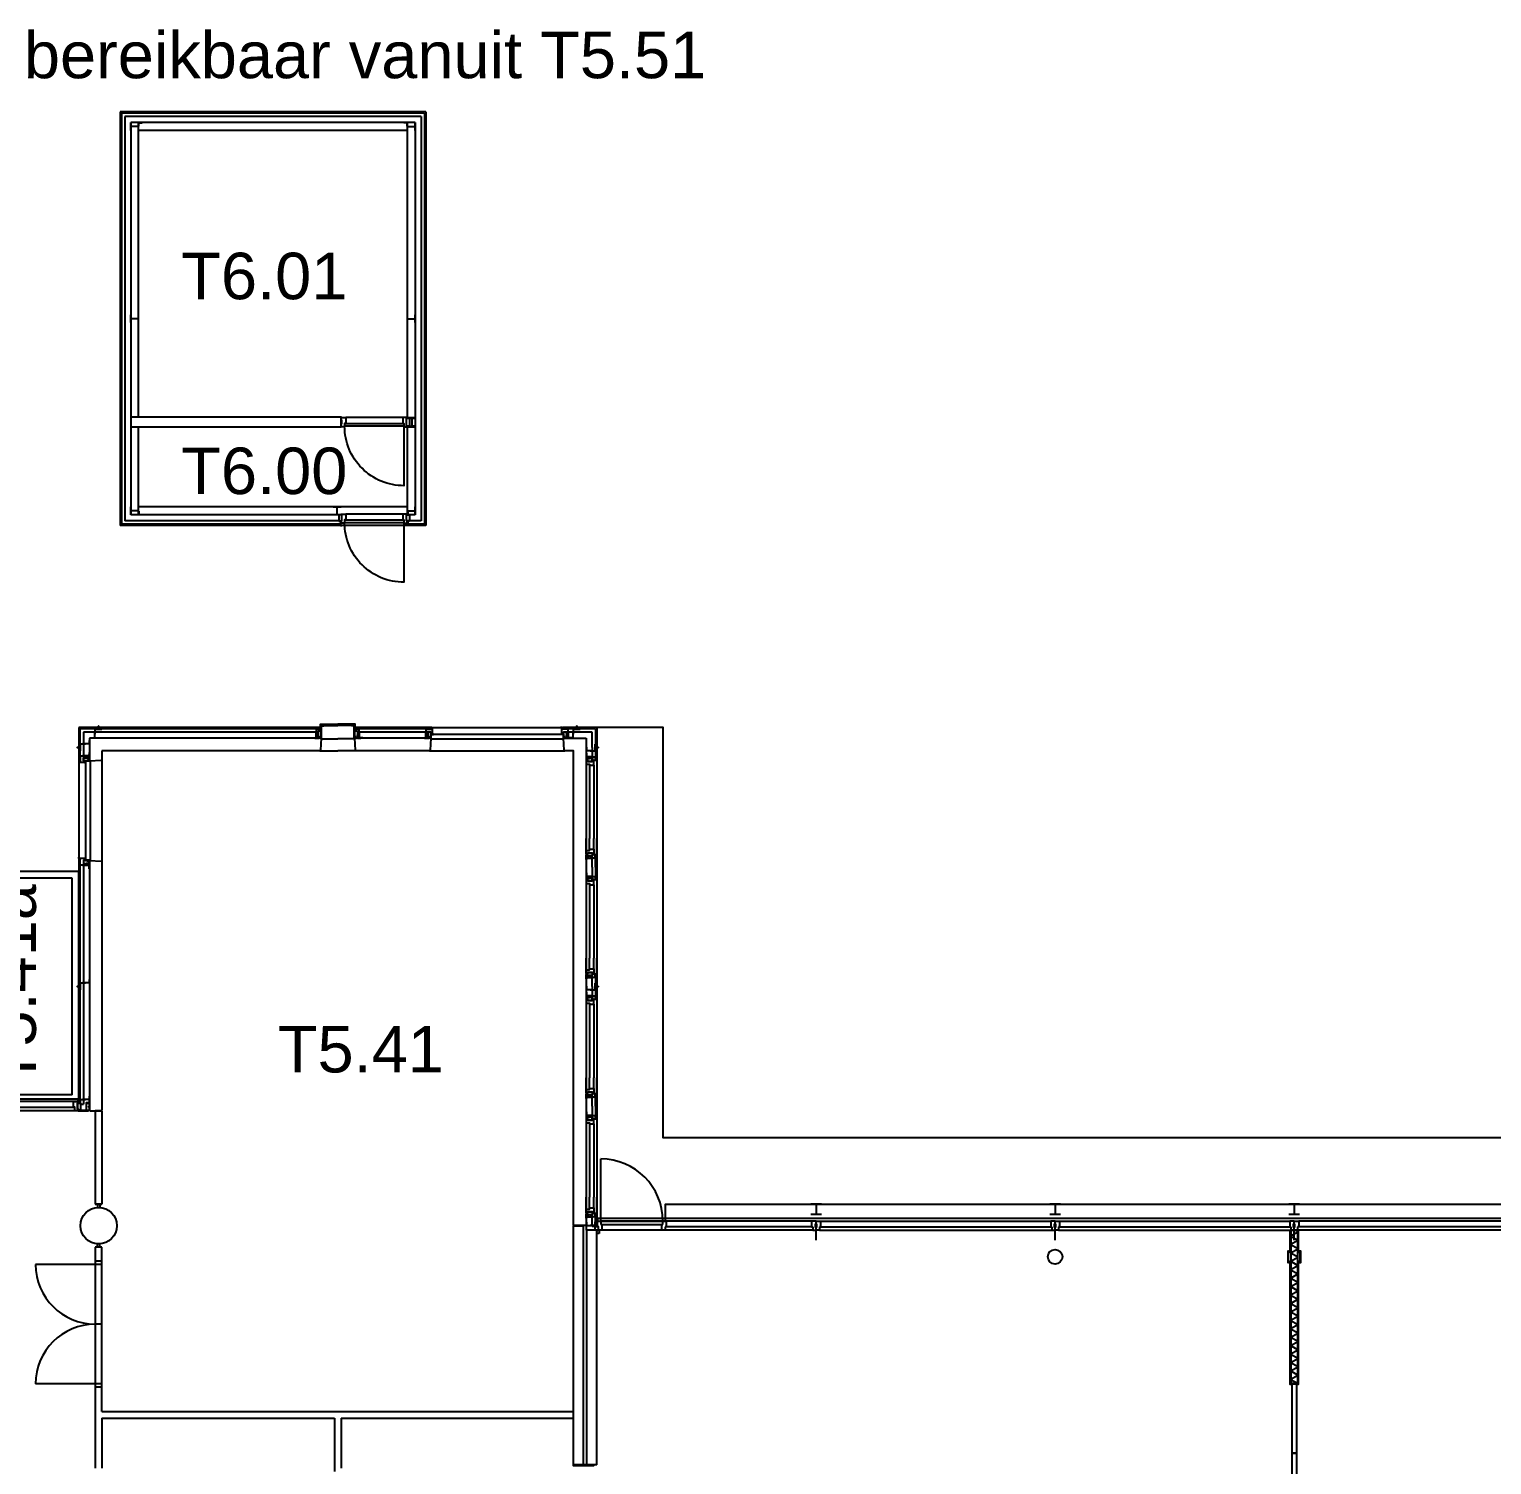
# Model space of a CAD drawing. Header units: millimetres. Extents: x 36149 to 140291, y 28900 to 90465.
# Drawn here: x 58579 to 80597, y 68850 to 90465 of the extents above; entities that cross this region are included whole.
import ezdxf
from ezdxf.enums import TextEntityAlignment as Align

# ---------------------------------------------------------------- set-up
doc = ezdxf.new("R2010")
doc.units = ezdxf.units.MM
doc.layers.get('0').update_dxf_attribs({"linetype": 'CONTINUOUS'})
for name, color, linetype in [('AL21----_BUITENWAND', 3, 'CONTINUOUS'), ('AL2100_BUITENWANDEN', 3, 'CONTINUOUS'), ('AL2200_BINNENWANDEN', 2, 'CONTINUOUS'), ('AL2400_TRAPPEN', 1, 'CONTINUOUS'), ('AL28----_KONSTRUKTIES', 3, 'CONTINUOUS'), ('AL2800_KONSTRUKTIES', 1, 'CONTINUOUS'), ('AL31----_BUITENKOZIJN', 1, 'CONTINUOUS'), ('AL3100_BUITENWANDOPENINGEN', 1, 'CONTINUOUS'), ('AL3200_BINNENWANDOPENINGEN', 1, 'CONTINUOUS'), ('AL3500_TOEBEHOREN-KOZIJNEN', 1, 'CONTINUOUS'), ('AL4600_RUIMTENUMMERS', 2, 'CONTINUOUS')]:
    doc.layers.add(name, color=color, linetype=linetype)
doc.styles.add('Arial', font='arial.ttf')

# ---------------------------------------------------------------- blocks, each defined once
blk = doc.blocks.new('AH28HA16')
for points in [[(-80, 76), (80, 76)], [(0, -76), (0, 76)], [(-80, -76), (80, -76)]]:
    blk.add_lwpolyline(points)
blk = doc.blocks.new('MERK-E')
at = {"layer": 'AL2800_KONSTRUKTIES'}
blk.add_line((-3600, -1730.5), (-3600, -1580.5), dxfattribs=at)
at = {"layer": 'AL3100_BUITENWANDOPENINGEN'}
for p, q in [((-6840, -1730.5), (-3650, -1730.5)), ((-3650, -1781.5), (-3650, -1730.5)), ((-3650, -1730.5), (-3600, -1730.5)), ((-3600, -1730.5), (-3600, -1770.5)), ((-3550, -1730.5), (-3600, -1730.5)), ((-3550, -1730.5), (-1327, -1730.5)), ((-3550, -1781.5), (-3550, -1730.5)), ((-1327, -1730.5), (-1277, -1730.5)), ((-1327, -1781.5), (-1327, -1730.5)), ((-377, -1730.5), (-1277, -1730.5)), ((-1277, -1730.5), (-1277, -1818.5)), ((-6890, -1869.5), (-6890, -1910.5)), ((-310, -1910.5), (-6890, -1910.5)), ((-6823, -1781.5), (-3667, -1781.5)), ((-6823, -1869.5), (-3667, -1869.5)), ((-3667, -1869.5), (-3667, -1781.5)), ((-3667, -1781.5), (-3650, -1781.5)), ((-3600, -1869.5), (-3667, -1869.5)), ((-3610, -1770.5), (-3600, -1770.5)), ((-3610, -1770.5), (-3610, -1829.5)), ((-3600, -1829.5), (-3610, -1829.5)), ((-3590, -1770.5), (-3600, -1770.5)), ((-3600, -1829.5), (-3600, -1869.5)), ((-3600, -1829.5), (-3590, -1829.5)), ((-3600, -1869.5), (-3533, -1869.5)), ((-3590, -1770.5), (-3590, -1829.5)), ((-3533, -1781.5), (-3550, -1781.5)), ((-3533, -1781.5), (-1344, -1781.5)), ((-3533, -1869.5), (-3533, -1781.5)), ((-3533, -1869.5), (-1344, -1869.5)), ((-1344, -1781.5), (-1327, -1781.5)), ((-1344, -1869.5), (-1344, -1781.5)), ((-1294, -1869.5), (-1344, -1869.5)), ((-1277, -1818.5), (-1294, -1818.5)), ((-1294, -1818.5), (-1294, -1869.5)), ((-360, -1869.5), (-1294, -1869.5)), ((-377, -1818.5), (-1277, -1818.5)), ((-360, -1869.5), (-360, -2803.5)), ((-310, -1869.5), (-310, -1910.5))]:
    blk.add_line(p, q, dxfattribs=at)
blk.add_arc((-360, -1869.5), 934, 180, 270, dxfattribs=at)
blk = doc.blocks.new('23-1')
for p, q in [((-42.5, -279.5), (-22.5, -300)), ((-42.5, -300), (-22.5, -279.5)), ((-42.5, -279.5), (-42.5, -300)), ((-22.5, -279.5), (-22.5, -300)), ((-15, -282), (-15, -300)), ((15, -282), (15, -300)), ((22.5, -279.5), (22.5, -300)), ((42.5, -279.5), (22.5, -300)), ((22.5, -279.5), (42.5, -300)), ((42.5, -222.5), (62.5, -222.5)), ((42.5, -279.5), (42.5, -300))]:
    blk.add_line(p, q)
for points in [[(50, -200), (50, -277), (-50, -277)], [(105, -145), (55, -145), (55, -245)]]:
    blk.add_lwpolyline(points)
blk.add_lwpolyline([(-50, -279.5), (-5, -279.5), (-5, -316, 0.4142136), (-1, -320), (1, -320, 0.4142136), (5, -316), (5, -279.5), (50, -279.5)], format="xyb")
blk = doc.blocks.new('23E')
at = {"layer": 'AL2100_BUITENWANDEN'}
for p, q in [((-260, -10), (-270, 0)), ((-250, -190), (-260, -10)), ((-312.5, -272.5), (-332.5, -272.5)), ((-300, -327), (-300, -350)), ((-300, -350), (-280, -327)), ((-300, -327), (-280, -350)), ((-280, -327), (-280, -350)), ((-270, -332), (-270, -350)), ((-240, -400), (0, -400))]:
    blk.add_line(p, q, dxfattribs=at)
for points in [[(-375, -195), (-325, -195), (-325, -295)], [(-320, -250), (-320, -327), (-260, -327)], [(-285, -303), (-260, -303), (-260, -400), (-240, -400)]]:
    blk.add_lwpolyline(points, dxfattribs=at)
at = {"layer": 'AL3100_BUITENWANDOPENINGEN'}
for p, q in [((-270, 0), (0, 0)), ((-247, -180), (0, -180)), ((-210, -379), (0, -379))]:
    blk.add_line(p, q, dxfattribs=at)
for points in [[(-295, -240), (-298, -240), (-298, -193), (-345, -193), (-345, -190), (-295, -190)], [(-295, -300), (-295, -190), (-280, -190), (-280, -200), (-265, -200), (-265, -190), (-250, -190), (-250, -210), (-260, -210), (-260, -220), (-250, -220), (-250, -300)], [(-210, -379), (-250, -379), (-250, -180), (-247, -180), (-247, -376), (-210, -376)]]:
    blk.add_lwpolyline(points, close=True, dxfattribs=at)
at = {"layer": 'AL3500_TOEBEHOREN-KOZIJNEN'}
blk.add_lwpolyline([(-265, -200), (-265, -190), (-280, -190), (-280, -200)], close=True, dxfattribs=at)
blk = doc.blocks.new('23D-1')
at = {"layer": 'AL2100_BUITENWANDEN'}
for p, q in [((223, 88), (223, 108)), ((275, 30), (230, 30)), ((277, 86), (300, 86)), ((277, 86), (300, 66)), ((300, 86), (277, 66)), ((277, 66), (300, 66)), ((282, 55), (300, 55)), ((-40, -70), (-50, -60)), ((130, -70), (-40, -70)), ((140, -60), (130, -70))]:
    blk.add_line(p, q, dxfattribs=at)
for points in [[(145, 150), (145, 100), (245, 100)], [(200, 95), (277, 95), (277, 45)]]:
    blk.add_lwpolyline(points, dxfattribs=at)
at = {"layer": 'AL3100_BUITENWANDOPENINGEN'}
for p, q in [((310, -60), (154, -60)), ((154, -60), (154, -70)), ((310, -70), (154, -70)), ((310, -70), (310, -60))]:
    blk.add_line(p, q, dxfattribs=at)
for points in [[(140, 95), (143, 95), (143, 48), (190, 48), (190, 45), (140, 45)], [(140, 45), (190, 45), (190, -60), (140, -60)], [(320, -50), (310, -50), (310, -40), (320, -40), (320, 45), (275, 45), (275, -60), (320, -60)], [(310, 50), (320, 50), (320, -40), (310, -40), (310, -50), (320, -50), (320, -70), (360, -70), (360, -18), (377, -18), (377, 70), (310, 70)]]:
    blk.add_lwpolyline(points, close=True, dxfattribs=at)
at = {"layer": 'AL3500_TOEBEHOREN-KOZIJNEN'}
blk.add_lwpolyline([(150, 0), (140, 0), (140, -15), (150, -15)], close=True, dxfattribs=at)
blk = doc.blocks.new('AH28HA12')
at = {"color": 0, "linetype": 'ByBlock'}
for points in [[(-60, 57), (60, 57)], [(0, -57), (0, 57)], [(-60, -57), (60, -57)]]:
    blk.add_lwpolyline(points, dxfattribs=at)
blk = doc.blocks.new('AH28HGHC')
at = {"color": 0, "linetype": 'ByBlock'}
blk.add_lwpolyline([(36, -14), (-14, -14), (-14, 36)], dxfattribs=at)

msp = doc.modelspace()

# ---------------------------------------------------------------- hatches: boundary and pattern name
at = {"layer": 'AL3200_BINNENWANDOPENINGEN'}
h = msp.add_hatch(dxfattribs=at)
h.set_pattern_fill('ISOLATIE', color=256, scale=110, angle=270, style=0)
h.set_pattern_definition([(330, (142909.24, 99350), (55, 95.2628), []), (30, (142909.24, 99350), (-55, 95.2628), [])])
h.paths.add_polyline_path([(77677, 72381), (77571, 72381), (77571, 70077), (77677, 70077)])

# ---------------------------------------------------------------- linework, layer by layer
at = {"layer": 'AL21----_BUITENWAND'}
for p, q in [((59950, 89220), (59950, 82995)), ((64548, 89220), (59950, 89220)), ((59970, 89200), (59970, 83015)), ((64528, 89200), (59970, 89200)), ((64528, 89200), (64528, 83015)), ((64548, 89220), (64548, 82995)), ((60020, 89150), (60020, 83065)), ((64478, 89150), (60020, 89150)), ((60110, 89060), (60110, 83155)), ((64388, 89060), (60110, 89060)), ((64388, 89060), (64388, 83155)), ((64478, 89150), (64478, 83065)), ((60224, 84625), (60224, 88940)), ((64274, 88940), (60224, 88940)), ((64274, 84625), (64274, 88940)), ((63279, 84625), (60110, 84625)), ((63277, 84475), (63277, 84625)), ((63277, 84475), (60110, 84475)), ((60224, 83275), (60224, 84475)), ((64274, 83275), (64274, 84475)), ((64274, 83275), (60224, 83275)), ((63257, 83015), (59970, 83015)), ((63242, 83065), (60020, 83065)), ((63242, 83155), (60110, 83155)), ((63257, 83015), (63257, 82995)), ((64528, 83015), (64291, 83015)), ((64291, 83015), (64291, 82995)), ((64388, 83155), (64306, 83155)), ((64478, 83065), (64306, 83065)), ((63257, 82995), (59950, 82995)), ((64548, 82995), (64291, 82995))]:
    msp.add_line(p, q, dxfattribs=at)
for points in [[(63242, 83060), (63267, 83060), (63267, 82995), (63287, 82995)], [(64306, 83060), (64281, 83060), (64281, 82995), (64261, 82995)]]:
    msp.add_lwpolyline(points, dxfattribs=at)
at = {"layer": 'AL2100_BUITENWANDEN'}
for p, q in [((59324, 79950), (59324, 79665)), ((59609, 79950), (59324, 79950)), ((59342, 79932), (59342, 79665)), ((59609, 79932), (59342, 79932)), ((62954, 79950), (59639, 79950)), ((62954, 79932), (59639, 79932)), ((64642, 79950), (63494, 79950)), ((64642, 79932), (63494, 79932)), ((64612, 79927), (64612, 79950)), ((64612, 79950), (64632, 79927)), ((64612, 79927), (64632, 79950)), ((64632, 79927), (64632, 79950)), ((64642, 79932), (64642, 79950)), ((64672, 79950), (66596, 79950)), ((66606, 79932), (66606, 79950)), ((66809, 79950), (66606, 79950)), ((66809, 79932), (66606, 79932)), ((66616, 79927), (66616, 79950)), ((66636, 79950), (66616, 79927)), ((66636, 79927), (66616, 79950)), ((66636, 79927), (66636, 79950)), ((67124, 79950), (66839, 79950)), ((67106, 79932), (66839, 79932)), ((67106, 79932), (67106, 79665)), ((67124, 79950), (67124, 79665)), ((62929, 79880), (59394, 79880)), ((59394, 79880), (59394, 79450)), ((62974, 79790), (59484, 79790)), ((59484, 79790), (59484, 79450)), ((64624, 79790), (63474, 79790)), ((64624, 79880), (63519, 79880)), ((64562, 79873), (64542, 79873)), ((64624, 79790), (64614, 79610)), ((67054, 79880), (66624, 79880)), ((66687, 79873), (66707, 79873)), ((67054, 79650), (67054, 79880)), ((59324, 79635), (59324, 79432)), ((59342, 79635), (59342, 79432)), ((59402, 79513), (59402, 79533)), ((62954, 79600), (59674, 79600)), ((59674, 79600), (59674, 79470)), ((64604, 79600), (63494, 79600)), ((64614, 79610), (64604, 79600)), ((67047, 79593), (67047, 79613)), ((67047, 79503), (67047, 79523)), ((67054, 79650), (67054, 79485)), ((67101, 79500), (67124, 79500)), ((67124, 79500), (67101, 79480)), ((67101, 79500), (67124, 79480)), ((67104, 79693), (67124, 79673)), ((67124, 79693), (67104, 79673)), ((67104, 79693), (67124, 79693)), ((67104, 79673), (67124, 79673)), ((67104, 79628), (67124, 79628)), ((67104, 79608), (67124, 79628)), ((67104, 79628), (67124, 79608)), ((67104, 79608), (67124, 79608)), ((67106, 79665), (67124, 79665)), ((67106, 79635), (67124, 79635)), ((67106, 79635), (67106, 79470)), ((59347, 79462), (59324, 79462)), ((59324, 79462), (59347, 79442)), ((59347, 79462), (59324, 79442)), ((59347, 79442), (59324, 79442)), ((59342, 79432), (59324, 79432)), ((59324, 79402), (59324, 77998)), ((59484, 79450), (59664, 79460)), ((59664, 79460), (59674, 79470)), ((67101, 79480), (67124, 79480)), ((67106, 79470), (67124, 79470)), ((67124, 79440), (67124, 79222)), ((67124, 78060), (67124, 78278)), ((59342, 77968), (59324, 77968)), ((59324, 77968), (59324, 76065)), ((59347, 77958), (59324, 77958)), ((59324, 77938), (59347, 77958)), ((59347, 77938), (59324, 77958)), ((59342, 77968), (59342, 76065)), ((59394, 77950), (59394, 74281)), ((59484, 77950), (59484, 74190)), ((59484, 77950), (59664, 77940)), ((67047, 77998), (67047, 77978)), ((67054, 77850), (67054, 78015)), ((67101, 78020), (67124, 78020)), ((67124, 78000), (67101, 78020)), ((67101, 78000), (67124, 78020)), ((67101, 78000), (67124, 78000)), ((67106, 78030), (67124, 78030)), ((67106, 77850), (67106, 78030)), ((59347, 77938), (59324, 77938)), ((59402, 77888), (59402, 77868)), ((59664, 77940), (59674, 77930)), ((59674, 77930), (59674, 74190)), ((67047, 77703), (67047, 77723)), ((67054, 77850), (67054, 77685)), ((67106, 77850), (67106, 77670)), ((67101, 77700), (67124, 77680)), ((67124, 77700), (67101, 77680)), ((67101, 77700), (67124, 77700)), ((67101, 77680), (67124, 77680)), ((67106, 77670), (67124, 77670)), ((67124, 77640), (67124, 77422)), ((67124, 76260), (67124, 76478)), ((67047, 76198), (67047, 76178)), ((67054, 76050), (67054, 76215)), ((67101, 76220), (67124, 76220)), ((67124, 76200), (67101, 76220)), ((67101, 76200), (67124, 76220)), ((67101, 76200), (67124, 76200)), ((67106, 76230), (67124, 76230)), ((67106, 76230), (67106, 76065)), ((59324, 76035), (59324, 74305)), ((59342, 76035), (59342, 74305)), ((67047, 75993), (67047, 76013)), ((67054, 76050), (67054, 75885)), ((67104, 76093), (67124, 76093)), ((67124, 76093), (67104, 76073)), ((67104, 76093), (67124, 76073)), ((67104, 76073), (67124, 76073)), ((67104, 76028), (67124, 76008)), ((67104, 76008), (67124, 76028)), ((67104, 76028), (67124, 76028)), ((67104, 76008), (67124, 76008)), ((67106, 76065), (67124, 76065)), ((67106, 76035), (67106, 75870)), ((67106, 76035), (67124, 76035)), ((67047, 75903), (67047, 75923)), ((67101, 75900), (67124, 75880)), ((67124, 75900), (67101, 75880)), ((67101, 75900), (67124, 75900)), ((67101, 75880), (67124, 75880)), ((67106, 75870), (67124, 75870)), ((67124, 75840), (67124, 75622)), ((67124, 74460), (67124, 74678)), ((67101, 74420), (67124, 74420)), ((67124, 74400), (67101, 74420)), ((67101, 74400), (67124, 74420)), ((67106, 74250), (67106, 74430)), ((67106, 74430), (67124, 74430)), ((67047, 74398), (67047, 74378)), ((67054, 74250), (67054, 74415)), ((67054, 74250), (67054, 74085)), ((67101, 74400), (67124, 74400)), ((67106, 74250), (67106, 74070)), ((67047, 74103), (67047, 74123)), ((67101, 74100), (67124, 74080)), ((67124, 74100), (67101, 74080)), ((67101, 74100), (67124, 74100)), ((67101, 74080), (67124, 74080)), ((67106, 74070), (67124, 74070)), ((67124, 74040), (67124, 73822)), ((67124, 72660), (67124, 72878)), ((66774, 68850), (66774, 72445)), ((66924, 72445), (66774, 72445)), ((66924, 68850), (66924, 72445)), ((66964, 72455), (66964, 72381)), ((67047, 72598), (67047, 72578)), ((67047, 72468), (67047, 72448)), ((67054, 72436), (67054, 72615)), ((67101, 72620), (67124, 72620)), ((67124, 72600), (67101, 72620)), ((67101, 72600), (67124, 72620)), ((67101, 72600), (67124, 72600)), ((67106, 72441), (67106, 72630)), ((67106, 72630), (67124, 72630)), ((67106, 72490), (67134, 72510)), ((67134, 72490), (67106, 72510)), ((67106, 72510), (67134, 72510)), ((67106, 72490), (67134, 72490)), ((67124, 72441), (67106, 72441)), ((66964, 72381), (66974, 72381)), ((66974, 68850), (66974, 72381)), ((67124, 72381), (66974, 72381)), ((67099, 72436), (67054, 72436)), ((67124, 68850), (67124, 72381)), ((67124, 68850), (66774, 68850))]:
    msp.add_line(p, q, dxfattribs=at)
for points in [[(64554, 79850), (64554, 79927), (64652, 79927)], [(64627, 79853), (64652, 79853), (64652, 79950), (64672, 79950)], [(66621, 79853), (66596, 79853), (66596, 79950), (66576, 79950)], [(66694, 79850), (66694, 79927), (66596, 79927)], [(64499, 79795), (64549, 79795), (64549, 79895)], [(66749, 79795), (66699, 79795), (66699, 79895)], [(59424, 79520), (59347, 79520), (59347, 79422)], [(59479, 79575), (59479, 79525), (59379, 79525)], [(66969, 79655), (66969, 79605), (67069, 79605)], [(66969, 79565), (66969, 79515), (67069, 79515)], [(67024, 79600), (67101, 79600), (67101, 79700)], [(67024, 79510), (67101, 79510), (67101, 79460)], [(67057, 79485), (67057, 79460), (67124, 79460), (67124, 79440)], [(67124, 79635), (67124, 79470)], [(59421, 79447), (59421, 79422), (59324, 79422), (59324, 79402)], [(59421, 77953), (59421, 77978), (59324, 77978), (59324, 77998)], [(59424, 77880), (59347, 77880), (59347, 77978)], [(66969, 77935), (66969, 77985), (67069, 77985)], [(67024, 77990), (67101, 77990), (67101, 78040)], [(67057, 78015), (67057, 78040), (67124, 78040), (67124, 78060)], [(67124, 77850), (67124, 78030)], [(59479, 77825), (59479, 77875), (59379, 77875)], [(66969, 77765), (66969, 77715), (67069, 77715)], [(67124, 77850), (67124, 77670)], [(67024, 77710), (67101, 77710), (67101, 77660)], [(67057, 77685), (67057, 77660), (67124, 77660), (67124, 77640)], [(66969, 76135), (66969, 76185), (67069, 76185)], [(67024, 76190), (67101, 76190), (67101, 76240)], [(67057, 76215), (67057, 76240), (67124, 76240), (67124, 76260)], [(67124, 76230), (67124, 76065)], [(66969, 76055), (66969, 76005), (67069, 76005)], [(66969, 75965), (66969, 75915), (67069, 75915)], [(67024, 76000), (67101, 76000), (67101, 76100)], [(67124, 76035), (67124, 75870)], [(67024, 75910), (67101, 75910), (67101, 75860)], [(67057, 75885), (67057, 75860), (67124, 75860), (67124, 75840)], [(67024, 74390), (67101, 74390), (67101, 74440)], [(67057, 74415), (67057, 74440), (67124, 74440), (67124, 74460)], [(67124, 74250), (67124, 74430)], [(66969, 74335), (66969, 74385), (67069, 74385)], [(67124, 74250), (67124, 74070)], [(66969, 74165), (66969, 74115), (67069, 74115)], [(67024, 74110), (67101, 74110), (67101, 74060)], [(67057, 74085), (67057, 74060), (67124, 74060), (67124, 74040)], [(67057, 72615), (67057, 72640), (67124, 72640), (67124, 72660)], [(66969, 72535), (66969, 72585), (67069, 72585)], [(66969, 72505), (66969, 72455), (67069, 72455)], [(67024, 72590), (67101, 72590), (67101, 72640)], [(67024, 72460), (67101, 72460), (67101, 72510)], [(67124, 72441), (67124, 72630)]]:
    msp.add_lwpolyline(points, dxfattribs=at)
msp.add_lwpolyline([(66964, 79790), (66964, 72455), (66774, 72455), (66774, 79600), (66644, 79600), (66634, 79610), (66624, 79790)], close=True, dxfattribs=at)
for points in [[(67104, 79700), (67104, 79655), (67140, 79655, -0.414214), (67144, 79651), (67144, 79649, -0.414214), (67140, 79645), (67104, 79645), (67104, 79600)], [(67104, 76100), (67104, 76055), (67140, 76055, -0.414214), (67144, 76051), (67144, 76049, -0.414214), (67140, 76045), (67104, 76045), (67104, 76000)]]:
    msp.add_lwpolyline(points, format="xyb", dxfattribs=at)
msp.add_circle((59624, 72450), 275, dxfattribs=at)
at = {"layer": 'AL2200_BINNENWANDEN'}
for p, q in [((59674, 74181), (59574, 74181)), ((59574, 74181), (59574, 72775)), ((59674, 74181), (59674, 72775)), ((59574, 72775), (59674, 72775)), ((59674, 72775), (59574, 72775)), ((59606, 72775), (59606, 72724)), ((59642, 72775), (59642, 72724)), ((59574, 72125), (59574, 68800)), ((59674, 72125), (59574, 72125)), ((59674, 72125), (59574, 72125)), ((59606, 72125), (59606, 72176)), ((59642, 72125), (59642, 72176)), ((59674, 69650), (59674, 72125)), ((59574, 71867), (58674, 71867)), ((59674, 71917), (59574, 71917)), ((59674, 71867), (59574, 71867)), ((59674, 70967), (59574, 70967)), ((59674, 70967), (59574, 70967)), ((59574, 70067), (58674, 70067)), ((59674, 70067), (59574, 70067)), ((59674, 70017), (59574, 70017)), ((59674, 69650), (66774, 69650)), ((59674, 69550), (63174, 69550)), ((59674, 69550), (59674, 68800)), ((63174, 69550), (63174, 68750)), ((63274, 69550), (66774, 69550)), ((63274, 69550), (63274, 68800))]:
    msp.add_line(p, q, dxfattribs=at)
for centre, start, end in [((59574, 71867), 180, 270), ((59574, 70067), 90, 180)]:
    msp.add_arc(centre, 900, start, end, dxfattribs=at)
at = {"layer": 'AL2400_TRAPPEN'}
for p, q in [((59324, 77781), (52727, 77781)), ((59324, 74320), (59324, 77781)), ((59224, 77681), (52827, 77681)), ((59224, 74420), (59224, 77681)), ((59224, 74420), (52824, 74420)), ((59324, 74320), (52724, 74320))]:
    msp.add_line(p, q, dxfattribs=at)
at = {"layer": 'AL2800_KONSTRUKTIES'}
for p, q in [((70424, 72231), (70424, 72381)), ((70424, 72231), (70424, 72381)), ((74024, 72231), (74024, 72381)), ((74024, 72256), (74024, 72381))]:
    msp.add_line(p, q, dxfattribs=at)
msp.add_lwpolyline([(87090, 72520), (88124, 72520), (88124, 72650), (88099, 72650), (88099, 73772), (68124, 73772), (68124, 79950), (67124, 79950), (67124, 72520), (68158, 72520), (68158, 72772), (87090, 72772)], close=True, dxfattribs=at)
msp.add_circle((74024, 71981), 110, dxfattribs=at)
at = {"layer": 'AL31----_BUITENKOZIJN'}
for p, q in [((64204, 84619), (63344, 84619)), ((64271, 84609), (64388, 84609)), ((64281, 84619), (64388, 84619)), ((64281, 84619), (64281, 84609)), ((64221, 84526), (63327, 84526)), ((64221, 84486), (63327, 84486)), ((64271, 84490), (64388, 84490)), ((64281, 84490), (64281, 84480)), ((64281, 84480), (64388, 84480)), ((64221, 83072), (63327, 83072)), ((64221, 83032), (63327, 83032)), ((64204, 83165), (63344, 83165)), ((64261, 82995), (63287, 82995))]:
    msp.add_line(p, q, dxfattribs=at)
for points in [[(63287, 84520), (63287, 84579), (63277, 84579), (63277, 84619), (63344, 84619), (63344, 84531), (63327, 84531), (63327, 84480), (63277, 84480), (63277, 84520)], [(64261, 84490), (64261, 84609), (64271, 84609), (64271, 84619), (64204, 84619), (64204, 84531), (64221, 84531), (64221, 84480), (64271, 84480), (64271, 84490)], [(64306, 84490), (64261, 84490), (64261, 84609), (64306, 84609)], [(64388, 84490), (64343, 84490), (64343, 84609), (64388, 84609)], [(63242, 83065), (63287, 83065), (63287, 83155), (63242, 83155)], [(63287, 83065), (63287, 83155), (63277, 83155), (63277, 83165), (63344, 83165), (63344, 83077), (63327, 83077), (63327, 83026), (63277, 83026), (63277, 83065)], [(64261, 83065), (64261, 83155), (64271, 83155), (64271, 83165), (64204, 83165), (64204, 83077), (64221, 83077), (64221, 83026), (64271, 83026), (64271, 83065)], [(64306, 83065), (64261, 83065), (64261, 83155), (64306, 83155)]]:
    msp.add_lwpolyline(points, close=True, dxfattribs=at)
for points in [[(64221, 84486), (64221, 83592, -0.414214), (63327, 84486)], [(64221, 83032), (64221, 82138, -0.414214), (63327, 83032)]]:
    msp.add_lwpolyline(points, format="xyb", dxfattribs=at)
at = {"layer": 'AL3100_BUITENWANDOPENINGEN'}
for p, q in [((64627, 79780), (66621, 79780)), ((64664, 79850), (66584, 79850)), ((64604, 79600), (66644, 79600)), ((59424, 79410), (59424, 77990)), ((59494, 79447), (59494, 77953)), ((59674, 79470), (59674, 77930)), ((66964, 79400), (66964, 79222)), ((67015, 79383), (67015, 79222)), ((67078, 79383), (67078, 79222)), ((66964, 79222), (66964, 78278)), ((67015, 79222), (67015, 78278)), ((67078, 79222), (67078, 78278)), ((67124, 79222), (67124, 78278)), ((66964, 78100), (66964, 78278)), ((67015, 78117), (67015, 78278)), ((67078, 78117), (67078, 78278)), ((66964, 77600), (66964, 77422)), ((67015, 77583), (67015, 77422)), ((67078, 77583), (67078, 77422)), ((66964, 77422), (66964, 76478)), ((67015, 77422), (67015, 76478)), ((67078, 77422), (67078, 76478)), ((67124, 77422), (67124, 76478)), ((66964, 76300), (66964, 76478)), ((67015, 76317), (67015, 76478)), ((67078, 76317), (67078, 76478)), ((66964, 75800), (66964, 75622)), ((67015, 75783), (67015, 75622)), ((67078, 75783), (67078, 75622)), ((66964, 75622), (66964, 74678)), ((67015, 75622), (67015, 74678)), ((67078, 75622), (67078, 74678)), ((67124, 75622), (67124, 74678)), ((66964, 74500), (66964, 74678)), ((67015, 74517), (67015, 74678)), ((67078, 74517), (67078, 74678)), ((66964, 74000), (66964, 73822)), ((67015, 73983), (67015, 73822)), ((67078, 73983), (67078, 73822)), ((66964, 73822), (66964, 72878)), ((67015, 73822), (67015, 72878)), ((67078, 73822), (67078, 72878)), ((67124, 73822), (67124, 72878)), ((67184, 72520), (67184, 73454)), ((66964, 72700), (66964, 72878)), ((67015, 72717), (67015, 72878)), ((67078, 72717), (67078, 72878)), ((67134, 72561), (88114, 72561)), ((67134, 72561), (67134, 72520)), ((67134, 72440), (67134, 72520)), ((67134, 72520), (67184, 72520)), ((67149, 72440), (67134, 72440)), ((67149, 72381), (67149, 72440)), ((70357, 72520), (67184, 72520)), ((67184, 72520), (67184, 72469)), ((67184, 72469), (67201, 72469)), ((67201, 72469), (67201, 72381)), ((67201, 72469), (68101, 72469)), ((68101, 72469), (68118, 72469)), ((68101, 72381), (68101, 72469)), ((68118, 72469), (68118, 72520)), ((68118, 72520), (68168, 72520)), ((68168, 72520), (68168, 72432)), ((70357, 72520), (70357, 72432)), ((70424, 72520), (70357, 72520)), ((70414, 72421), (70414, 72480)), ((70424, 72480), (70414, 72480)), ((70424, 72480), (70424, 72520)), ((70424, 72520), (70491, 72520)), ((70424, 72480), (70434, 72480)), ((70434, 72421), (70434, 72480)), ((70491, 72520), (73957, 72520)), ((70491, 72520), (70491, 72432)), ((73957, 72520), (73957, 72432)), ((74024, 72520), (73957, 72520)), ((74014, 72421), (74014, 72480)), ((74024, 72480), (74014, 72480)), ((74024, 72520), (74091, 72520)), ((74024, 72480), (74024, 72520)), ((74024, 72480), (74034, 72480)), ((74034, 72421), (74034, 72480)), ((74091, 72520), (77557, 72520)), ((74091, 72520), (74091, 72432)), ((77557, 72520), (77557, 72432)), ((77624, 72520), (77557, 72520)), ((77614, 72421), (77614, 72480)), ((77624, 72480), (77614, 72480)), ((77624, 72480), (77624, 72520)), ((77624, 72520), (77691, 72520)), ((77624, 72480), (77634, 72480)), ((77634, 72421), (77634, 72480)), ((81157, 72520), (77691, 72520)), ((77691, 72520), (77691, 72432)), ((67124, 72331), (67124, 72377)), ((67124, 72377), (67137, 72377)), ((67159, 72331), (67124, 72331)), ((67137, 72377), (67137, 72381)), ((67137, 72381), (67159, 72381)), ((67201, 72381), (67149, 72381)), ((67159, 72381), (67159, 72331)), ((70374, 72381), (67184, 72381)), ((68151, 72381), (68101, 72381)), ((68168, 72432), (68151, 72432)), ((68151, 72432), (68151, 72381)), ((70357, 72432), (68168, 72432)), ((70357, 72432), (70374, 72432)), ((70374, 72432), (70374, 72381)), ((70374, 72381), (70424, 72381)), ((70414, 72421), (70424, 72421)), ((70424, 72381), (70424, 72421)), ((70434, 72421), (70424, 72421)), ((70474, 72381), (70424, 72381)), ((70491, 72432), (70474, 72432)), ((70474, 72432), (70474, 72381)), ((70474, 72381), (73974, 72381)), ((70491, 72432), (73957, 72432)), ((73957, 72432), (73974, 72432)), ((73974, 72432), (73974, 72381)), ((73974, 72381), (74024, 72381)), ((74014, 72421), (74024, 72421)), ((74034, 72421), (74024, 72421)), ((74024, 72381), (74024, 72421)), ((74074, 72381), (74024, 72381)), ((74074, 72432), (74074, 72381)), ((74091, 72432), (74074, 72432)), ((74074, 72381), (77574, 72381)), ((74091, 72432), (77557, 72432)), ((77557, 72432), (77574, 72432)), ((77574, 72432), (77574, 72381)), ((77574, 72381), (77624, 72381)), ((77614, 72421), (77624, 72421)), ((77624, 72381), (77624, 72421)), ((77634, 72421), (77624, 72421)), ((77674, 72381), (77624, 72381)), ((77691, 72432), (77674, 72432)), ((77674, 72432), (77674, 72381)), ((81174, 72381), (77674, 72381)), ((81157, 72432), (77691, 72432))]:
    msp.add_line(p, q, dxfattribs=at)
for points in [[(64579, 79840), (64576, 79840), (64576, 79793), (64529, 79793), (64529, 79790), (64579, 79790)], [(64579, 79880), (64579, 79790), (64594, 79790), (64594, 79800), (64609, 79800), (64609, 79790), (64624, 79790), (64624, 79810), (64614, 79810), (64614, 79820), (64624, 79820), (64624, 79880)], [(64664, 79850), (64624, 79850), (64624, 79780), (64627, 79780), (64627, 79847), (64664, 79847)], [(66584, 79850), (66624, 79850), (66624, 79780), (66621, 79780), (66621, 79847), (66584, 79847)], [(66669, 79880), (66669, 79790), (66654, 79790), (66654, 79800), (66639, 79800), (66639, 79790), (66624, 79790), (66624, 79810), (66634, 79810), (66634, 79820), (66624, 79820), (66624, 79880)], [(66669, 79840), (66672, 79840), (66672, 79793), (66719, 79793), (66719, 79790), (66669, 79790)], [(59394, 79495), (59484, 79495), (59484, 79480), (59474, 79480), (59474, 79465), (59484, 79465), (59484, 79450), (59464, 79450), (59464, 79460), (59454, 79460), (59454, 79450), (59394, 79450)], [(59434, 79495), (59434, 79498), (59481, 79498), (59481, 79545), (59484, 79545), (59484, 79495)], [(67014, 79485), (67014, 79488), (66967, 79488), (66967, 79535), (66964, 79535), (66964, 79485)], [(67054, 79485), (66964, 79485), (66964, 79470), (66974, 79470), (66974, 79455), (66964, 79455), (66964, 79440), (66984, 79440), (66984, 79450), (66994, 79450), (66994, 79440), (67054, 79440)], [(59424, 79410), (59424, 79450), (59494, 79450), (59494, 79447), (59427, 79447), (59427, 79410)], [(67059, 79450), (67059, 79440), (66994, 79440), (66994, 79450), (66984, 79450), (66984, 79440), (66964, 79440), (66964, 79400), (67015, 79400), (67015, 79383), (67078, 79383), (67078, 79450)], [(59394, 77905), (59484, 77905), (59484, 77920), (59474, 77920), (59474, 77935), (59484, 77935), (59484, 77950), (59464, 77950), (59464, 77940), (59454, 77940), (59454, 77950), (59394, 77950)], [(59424, 77990), (59424, 77950), (59494, 77950), (59494, 77953), (59427, 77953), (59427, 77990)], [(67059, 78050), (67059, 78060), (66994, 78060), (66994, 78050), (66984, 78050), (66984, 78060), (66964, 78060), (66964, 78100), (67015, 78100), (67015, 78117), (67078, 78117), (67078, 78050)], [(67054, 78015), (66964, 78015), (66964, 78030), (66974, 78030), (66974, 78045), (66964, 78045), (66964, 78060), (66984, 78060), (66984, 78050), (66994, 78050), (66994, 78060), (67054, 78060)], [(67014, 78015), (67014, 78012), (66967, 78012), (66967, 77965), (66964, 77965), (66964, 78015)], [(59434, 77905), (59434, 77902), (59481, 77902), (59481, 77855), (59484, 77855), (59484, 77905)], [(67014, 77685), (67014, 77688), (66967, 77688), (66967, 77735), (66964, 77735), (66964, 77685)], [(67054, 77685), (66964, 77685), (66964, 77670), (66974, 77670), (66974, 77655), (66964, 77655), (66964, 77640), (66984, 77640), (66984, 77650), (66994, 77650), (66994, 77640), (67054, 77640)], [(67059, 77650), (67059, 77640), (66994, 77640), (66994, 77650), (66984, 77650), (66984, 77640), (66964, 77640), (66964, 77600), (67015, 77600), (67015, 77583), (67078, 77583), (67078, 77650)], [(67059, 76250), (67059, 76260), (66994, 76260), (66994, 76250), (66984, 76250), (66984, 76260), (66964, 76260), (66964, 76300), (67015, 76300), (67015, 76317), (67078, 76317), (67078, 76250)], [(67054, 76215), (66964, 76215), (66964, 76230), (66974, 76230), (66974, 76245), (66964, 76245), (66964, 76260), (66984, 76260), (66984, 76250), (66994, 76250), (66994, 76260), (67054, 76260)], [(67014, 76215), (67014, 76212), (66967, 76212), (66967, 76165), (66964, 76165), (66964, 76215)], [(67014, 75885), (67014, 75888), (66967, 75888), (66967, 75935), (66964, 75935), (66964, 75885)], [(67054, 75885), (66964, 75885), (66964, 75870), (66974, 75870), (66974, 75855), (66964, 75855), (66964, 75840), (66984, 75840), (66984, 75850), (66994, 75850), (66994, 75840), (67054, 75840)], [(67059, 75850), (67059, 75840), (66994, 75840), (66994, 75850), (66984, 75850), (66984, 75840), (66964, 75840), (66964, 75800), (67015, 75800), (67015, 75783), (67078, 75783), (67078, 75850)], [(67059, 74450), (67059, 74460), (66994, 74460), (66994, 74450), (66984, 74450), (66984, 74460), (66964, 74460), (66964, 74500), (67015, 74500), (67015, 74517), (67078, 74517), (67078, 74450)], [(67054, 74415), (66964, 74415), (66964, 74430), (66974, 74430), (66974, 74445), (66964, 74445), (66964, 74460), (66984, 74460), (66984, 74450), (66994, 74450), (66994, 74460), (67054, 74460)], [(67014, 74415), (67014, 74412), (66967, 74412), (66967, 74365), (66964, 74365), (66964, 74415)], [(67014, 74085), (67014, 74088), (66967, 74088), (66967, 74135), (66964, 74135), (66964, 74085)], [(67054, 74085), (66964, 74085), (66964, 74070), (66974, 74070), (66974, 74055), (66964, 74055), (66964, 74040), (66984, 74040), (66984, 74050), (66994, 74050), (66994, 74040), (67054, 74040)], [(67059, 74050), (67059, 74040), (66994, 74040), (66994, 74050), (66984, 74050), (66984, 74040), (66964, 74040), (66964, 74000), (67015, 74000), (67015, 73983), (67078, 73983), (67078, 74050)], [(67059, 72650), (67059, 72660), (66994, 72660), (66994, 72650), (66984, 72650), (66984, 72660), (66964, 72660), (66964, 72700), (67015, 72700), (67015, 72717), (67078, 72717), (67078, 72650)], [(67054, 72615), (66964, 72615), (66964, 72630), (66974, 72630), (66974, 72645), (66964, 72645), (66964, 72660), (66984, 72660), (66984, 72650), (66994, 72650), (66994, 72660), (67054, 72660)], [(67014, 72615), (67014, 72612), (66967, 72612), (66967, 72565), (66964, 72565), (66964, 72615)], [(67144, 72381), (67099, 72381), (67099, 72436), (67144, 72436)]]:
    msp.add_lwpolyline(points, close=True, dxfattribs=at)
msp.add_arc((67184, 72520), 934, 0, 90, dxfattribs=at)
at = {"layer": 'AL3200_BINNENWANDOPENINGEN'}
msp.add_line((77624, 72231), (77624, 72381), dxfattribs=at)
msp.add_line((77624, 72231), (77624, 72381), dxfattribs=at)
for points in [[(77559, 72381), (77559, 72053), (77571, 72053), (77571, 72381)], [(77677, 72381), (77677, 72053), (77689, 72053), (77689, 72381)]]:
    msp.add_lwpolyline(points, dxfattribs=at)
for points in [[(77677, 72381), (77571, 72381), (77571, 70077), (77677, 70077)], [(77539, 72065), (77527, 72065), (77527, 71896), (77539, 71896)], [(77559, 72065), (77559, 72053), (77539, 72053), (77539, 72065)], [(77689, 72065), (77689, 72053), (77709, 72053), (77709, 72065)], [(77709, 71896), (77721, 71896), (77721, 72065), (77709, 72065)], [(77559, 71908), (77559, 71896), (77539, 71896), (77539, 71908)], [(77559, 71908), (77559, 70065), (77571, 70065), (77571, 71908)], [(77677, 71908), (77677, 70065), (77689, 70065), (77689, 71908)], [(77689, 71908), (77689, 71896), (77709, 71896), (77709, 71908)], [(77664, 70065), (77585, 70065), (77585, 69024), (77664, 69024)], [(77664, 69024), (77585, 69024), (77585, 67982), (77664, 67982)], [(67074, 68850), (67074, 68835), (66774, 68835), (66774, 68850)]]:
    msp.add_lwpolyline(points, close=True, dxfattribs=at)

# ---------------------------------------------------------------- block references
at = {"xscale": -1, "rotation": 180}
msp.add_blockref('23E', (63224, 79600), dxfattribs=at)
at = {"rotation": 180}
for name, p in [('23E', (63224, 79600)), ('MERK-E', (52424, 72450))]:
    msp.add_blockref(name, p, dxfattribs=at)
at = {"xscale": -1}
msp.add_blockref('23D-1', (59624, 74250), dxfattribs=at)
at = {"layer": 'AL2100_BUITENWANDEN', "rotation": 180}
for p in [(59624, 79650), (66824, 79650)]:
    msp.add_blockref('23-1', p, dxfattribs=at)
at = {"layer": 'AL2100_BUITENWANDEN', "xscale": -1, "rotation": 270}
for p in [(59624, 79650), (59624, 76050)]:
    msp.add_blockref('23-1', p, dxfattribs=at)
at = {"layer": 'AL28----_KONSTRUKTIES'}
for name, p, rotation in [('AH28HA12', (60167, 89000), 90), ('AH28HGHC', (60241, 89043), 270), ('AH28HA12', (60167, 86107), 90), ('AH28HA12', (60167, 83215), 90)]:
    msp.add_blockref(name, p, dxfattribs=dict(at, rotation=rotation))
at = {"layer": 'AL28----_KONSTRUKTIES', "xscale": -1}
for name, p, rotation in [('AH28HGHC', (64257, 89043), 90), ('AH28HA12', (64331, 89000), 270), ('AH28HA12', (64331, 86107), 270), ('AH28HA12', (64331, 83215), 270), ('AH28HGHC', (60241, 83172), 270), ('AH28HGHC', (64291, 83172), 270)]:
    msp.add_blockref(name, p, dxfattribs=dict(at, rotation=rotation))
at = {"layer": 'AL28----_KONSTRUKTIES'}
msp.add_blockref('AH28HA12', (63214, 83215), dxfattribs=at)
at = {"layer": 'AL2800_KONSTRUKTIES', "rotation": 180}
for p in [(70424, 72696), (74024, 72696), (77624, 72696)]:
    msp.add_blockref('AH28HA16', p, dxfattribs=at)

# ---------------------------------------------------------------- texts
at = {"layer": 'AL4600_RUIMTENUMMERS', "style": 'Arial'}
msp.add_text('T6.00 bereikbaar vanuit T5.51', height=700, dxfattribs=at).set_placement((62249, 90078), align=Align.MIDDLE_CENTER)
for s, p in [('T6.01', (60868, 86190)), ('T6.00', (60868, 83256)), ('T5.41', (62322, 74547))]:
    msp.add_text(s, height=700, dxfattribs=at).set_placement(p, align=Align.BOTTOM_LEFT)
msp.add_text('T5.41a', height=700, rotation=90, dxfattribs=at).set_placement((58890, 74548), align=Align.BOTTOM_LEFT)

doc.saveas('drawing.dxf')
